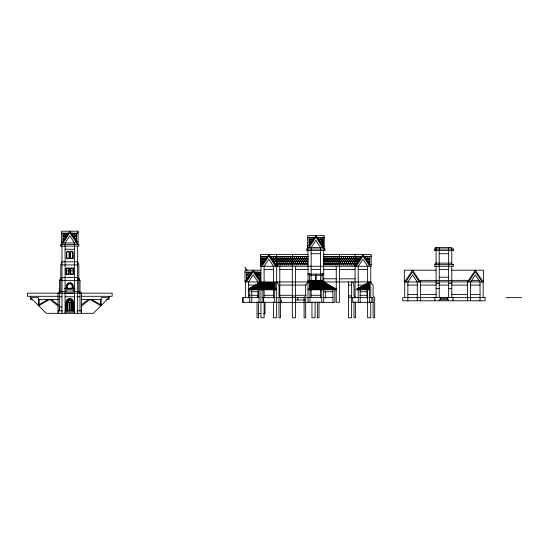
<?xml version="1.0" encoding="UTF-8"?>
<svg xmlns="http://www.w3.org/2000/svg" width="549" height="549" viewBox="0 0 549 549"><rect width="100%" height="100%" fill="white"/><g stroke="black" fill="none" stroke-linecap="round" stroke-linejoin="round"><path stroke-width="0.82" d="M467.501 280.381L467.467 300.777M67.911 310.892L67.987 301.82A1.88 1.88 0 0 1 71.624 301.82L71.706 310.892M59.018 310.892L59.608 306.932L61.962 306.932M59.608 292.02L59.608 280.614L60.781 277.478L60.781 264.934L61.962 261.798L77.649 261.798L78.823 264.934L78.823 277.478L79.996 280.614L79.996 291.416L81.568 293.166L81.568 313.321M59.608 309.307L59.608 293.166L60.781 291.416L60.781 280.614L61.962 277.478L77.649 277.478L78.823 280.614L78.823 292.583M61.57 241.402L63.005 241.402L69.805 231.204L76.599 241.402L78.04 241.402M63.389 241.052L68.495 233.167L61.57 233.167M64.473 239.906L65.201 238.822M63.005 242.974L69.805 232.776L76.599 242.974M244.998 280.381L246.439 280.381L253.233 270.183L260.295 280.381M248.306 277.801L247.578 278.885L246.439 278.885M249.39 276.168L248.67 277.259L246.439 277.259M250.481 274.534L249.754 275.625L246.439 275.625M251.566 272.908L250.845 273.992L246.439 273.992M246.439 281.953L253.233 271.755L260.034 281.953M260.569 264.693L262.003 264.693L268.804 254.503L275.598 264.913L270.108 256.458L308.016 256.458M260.569 256.458L267.5 256.458L262.003 264.913L262.003 256.458M262.003 266.265L268.804 256.067L275.598 266.265M307.625 245.87L309.066 245.87L315.86 235.679L322.661 245.87L324.095 245.87M309.444 245.52L314.556 237.635L307.625 237.635M309.066 247.441L315.86 237.243L322.661 247.441M323.704 256.458L361.613 256.458L356.123 264.913L362.923 254.503L369.717 264.693L371.158 264.693M356.123 266.265L362.923 256.067L369.717 266.265M405.773 281.953L412.567 271.755L419.367 281.953M468.517 281.953L475.31 271.755L482.111 281.953M59.608 280.614L60.548 279.366M260.02 283.209L260.96 281.953M308.016 281.953L305.663 285.089L305.663 295.884L304.098 297.64L304.098 317.796L305.663 317.796L305.663 297.64L308.215 297.64M59.608 291.416L58.036 293.166L58.036 313.321M257.042 297.64L258.606 295.884M81.327 304.915L88.389 299.438M81.403 306.067L89.961 299.438L100.392 305.477L101.174 305.477L101.174 297.64L109.018 297.64L93.33 313.321L46.274 313.321L30.586 297.64L38.43 297.64L38.43 305.477L39.212 305.477L49.65 299.438L58.201 306.067M70.78 233.38L78.04 233.167M246.144 269.01L245.815 269.223L246.549 270.321M275.275 264.913L308.016 264.693M316.842 237.854L324.095 237.635M363.898 256.678L371.158 256.458M39.212 304.571L48.079 299.438M248.361 289.007L260.178 282.378M248.999 289.007L260.178 282.735L275.076 282.735M252.753 287.34L257.948 284.423L257.941 281.953L253.233 274.891L248.525 281.953L248.525 297.64M356.788 289.007L368.605 282.378M357.433 289.007L368.605 282.735L369.388 282.735M361.928 286.928L363.411 286.091M364.893 285.26L368.605 283.174L368.605 281.953M77.649 232.776L78.04 232.776M63.005 233.38L68.495 233.38M71.109 233.167L76.599 233.38M63.005 235.013L67.41 235.013M72.194 235.013L76.599 235.013M63.005 236.646L66.319 236.646M73.285 236.646L76.599 236.646M324.095 237.243L323.704 237.243L323.704 249.013M309.066 237.854L314.556 237.854M317.164 237.635L322.661 237.854M63.005 238.273L65.235 238.273M74.369 238.273L76.599 238.273M309.066 239.481L313.472 239.481M318.255 239.481L322.661 239.481M63.005 239.906L64.144 239.906M75.46 239.906L76.599 239.906M309.066 241.114L312.381 241.114M319.34 241.114L322.661 241.114M309.066 242.747L311.297 242.747M320.431 242.747L322.661 242.747M309.066 244.38L310.206 244.38M321.515 244.38L322.661 244.38M65.098 249.246L74.506 249.246M311.153 253.713L320.568 253.713M439.234 253.713L448.643 253.713M308.016 254.503L260.569 254.503L260.569 266.265L371.158 266.265L371.158 254.503L323.704 254.503M260.569 256.067L260.96 256.067L260.96 317.796L264.096 317.796L264.096 301.833M370.76 256.067L371.158 256.067M262.003 256.678L267.5 256.678M270.108 256.678L308.016 256.678M323.704 256.678L361.613 256.678M364.227 256.458L369.717 256.678M262.003 258.305L266.409 258.305M271.199 258.305L308.016 258.318M323.704 258.318L360.528 258.305M365.311 258.305L369.717 258.305M262.003 259.938L265.325 259.938M272.283 259.938L308.016 259.965M323.704 259.965L359.437 259.938M366.403 259.938L369.717 259.938M262.003 261.571L264.234 261.571M273.375 261.571L308.016 261.612M323.704 261.612L358.353 261.571M367.487 261.571L369.717 261.571M262.003 263.204L263.149 263.204M274.459 263.204L276.648 263.204M355.079 263.204L357.262 263.204M368.578 263.204L369.717 263.204M451.786 263.129L435.316 263.129L435.316 264.693M276.648 263.252L308.016 263.252M323.704 263.252L355.079 263.252M323.704 264.693L356.452 264.913M61.962 264.934L77.649 264.934M264.096 269.401L273.512 269.401M279.784 269.401L292.336 269.401M295.472 269.401L308.016 269.401M311.153 269.401L320.568 269.401M323.704 269.401L336.256 269.401M339.392 269.401L355.079 269.401M358.216 269.401L367.624 269.401M439.234 269.401L448.643 269.401M260.645 270.183L244.998 270.183L244.998 281.953L370.76 281.953L373.114 285.089L373.114 295.884L374.686 297.64L374.686 317.796L373.114 317.796L373.114 297.64L368.866 297.64M436.098 270.183L404.332 270.183L404.332 281.953L483.545 281.953L483.545 270.183L451.786 270.183M66.429 270.815L68.783 270.815M70.746 270.815L73.099 270.815M244.998 272.146L252.259 272.359M246.439 272.359L251.929 272.146M260.034 280.601L260.034 272.146L254.537 272.146L260.034 272.359M308.016 273.718L309.588 273.718L309.588 281.163M323.704 273.718L322.139 273.718L322.139 281.163M260.034 273.992L255.628 273.992L256.356 275.083M309.588 274.109L322.139 274.109M308.016 274.575L308.49 274.575M309.588 275.282L322.139 275.282M260.034 275.625L256.712 275.625L257.44 276.71M260.034 277.259L257.804 277.259L259.65 280.031M439.234 277.245L448.643 277.245M258.888 278.885L260.034 278.885M323.704 278.817L336.256 278.817M339.392 278.817L355.079 278.817M308.016 280.381L323.704 280.381M404.332 280.381L405.773 280.381L412.567 270.183L419.367 280.381L468.517 280.381L475.31 270.183L482.111 280.381L483.545 280.381M471.063 280.381L479.558 280.381M60.781 280.614L78.823 280.614M79.214 280.614L79.996 280.614L78.589 278.734M311.153 280.614L320.568 280.614M308.016 281.163L323.704 281.163M276.648 282.378L275.076 282.378L275.076 289.007M308.016 282.378L309.588 282.378L309.588 289.007M309.588 282.735L324.486 282.735L335.665 289.007M436.098 283.517L439.234 283.517M448.643 283.517L451.786 283.517M258.126 283.888L275.076 283.888M309.588 283.888L326.538 283.888M366.554 283.888L369.388 283.888M256.074 285.041L275.076 285.041M309.588 285.041L328.59 285.041M364.502 285.041L369.388 285.041M248.525 285.089L257.083 285.089M279.784 285.089L306.349 285.089M348.505 285.089L351.641 285.089M358.216 285.089L365.058 285.089M407.859 285.089L417.274 285.089M420.41 285.089L436.098 285.089M439.234 285.089L448.643 285.089M451.786 285.089L467.467 285.089M470.61 285.089L480.018 285.089M254.022 286.194L275.076 286.194M309.588 286.194L330.642 286.194M362.45 286.194L369.388 286.194M251.97 287.34L275.076 287.34M309.588 287.34L332.694 287.34M360.398 287.34L369.388 287.34M65.098 288.225L74.506 288.225M249.919 288.493L275.076 288.493M309.588 288.493L334.746 288.493M358.346 288.493L369.388 288.493M436.098 288.616L439.234 288.616M448.643 288.616L451.786 288.616M276.648 289.007L248.217 289.007L248.217 289.797L276.648 289.797M308.016 289.007L336.448 289.007L336.448 289.797L308.016 289.797M369.388 289.007L356.644 289.007L356.644 289.797L369.388 289.797M59.608 289.996L59.923 292.02M60.781 291.416L65.098 291.416M74.506 291.416L78.823 291.416L79.996 293.166L79.996 310.892M251.744 291.752L258.606 291.752M323.704 291.752L332.92 291.752M360.178 291.752L367.041 291.752M58.764 293.166L27.45 293.166L27.45 296.302L58.661 296.302M59.608 293.166L79.996 293.166M80.847 293.166L112.154 293.166L112.154 296.302L81.355 296.302M65.098 293.557L74.506 293.557M407.859 294.497L417.274 294.497M420.41 294.497L436.098 294.497M451.786 294.497L467.467 294.497M470.61 294.497L480.018 294.497M248.525 295.287L250.241 295.287M251.95 295.287L257.941 295.287M264.096 295.287L273.512 295.287M279.784 295.287L292.336 295.287M295.472 295.287L306.349 295.287M311.153 295.287L320.568 295.287M359.924 295.287L367.624 295.287M292.336 295.884L295.472 295.884M348.505 295.884L351.641 295.884M59.608 296.776L61.962 296.776M65.098 296.776L74.506 296.776M76.86 296.776L79.996 296.776M250.344 297.64L242.802 297.64L242.802 302.341L334.883 302.341L334.883 289.797M251.538 297.64L259.389 297.64M262.532 297.64L275.076 297.64M276.449 297.64L279.002 297.64L279.002 317.796L280.566 317.796L280.566 297.64L279.002 295.884L279.002 285.089L276.648 281.953M304.716 297.64L279.784 297.64L279.784 266.265M309.588 297.64L322.139 297.64M323.512 297.64L333.119 297.64M348.505 297.64L358.38 297.64M359.52 297.64L367.823 297.64M505.862 297.64L521.55 297.64M440.408 298.265L447.469 298.265M32.295 299.438L30.586 299.438L30.586 296.302M38.258 299.438L58.722 299.438M81.739 299.438L101.345 299.438M106.458 299.438L109.018 299.438L109.018 296.302M295.472 299.987L304.819 299.987M67.911 302.074L71.693 302.074M67.911 302.382L71.693 302.382M373.114 302.341L352.726 302.341L352.726 297.64M67.911 310.494L71.706 310.494M58.036 310.892L62.6 310.892M65.098 310.892L74.506 310.892M76.86 310.892L81.177 310.892L81.177 313.321M65.098 312.107L74.506 312.107M257.941 313.623L261.077 313.623M263.431 313.774L265.002 313.774L265.002 302.176M324.486 282.378L336.304 289.007M326.717 284.423L328.199 285.26M329.688 286.091L331.912 287.34M91.525 299.438L100.392 304.571M51.215 299.438L58.276 304.915M355.56 297.64L353.995 295.884L353.995 285.089L352.815 281.953M364.227 256.678L369.34 264.344M317.164 237.854L322.661 246.089L322.661 237.635M254.537 272.359L255.264 273.45M244.84 267.047L247.057 270.382M71.109 233.38L76.599 241.622L76.599 233.167M323.704 247.441L324.486 249.013L324.486 250.577M78.432 244.538L77.649 242.974L77.649 244.538M72.118 310.892L72.015 301.717A2.285 2.285 0 0 0 67.596 301.717L67.506 310.892M483.154 281.953L483.154 297.64M480.018 300.777L480.018 281.953L475.31 274.891L470.61 281.953L470.61 300.777M452.959 297.64L452.959 300.777M451.786 264.693L451.786 247.441L435.316 247.441L435.316 250.577M451.786 266.265L451.786 297.64M448.643 247.441L448.643 262.916M448.643 263.129L448.643 280.381M448.643 281.953L448.643 297.64M448.643 300.777L448.643 299.679L439.234 299.679L439.234 300.777M447.469 297.64L447.469 299.679M440.408 297.64L440.408 299.679M439.234 247.441L439.234 262.916M439.234 263.129L439.234 280.381M439.234 281.953L439.234 297.64M436.098 247.441L436.098 262.964M436.098 263.129L436.098 264.693M436.098 266.265L436.098 297.64M434.918 297.64L434.918 300.777M420.41 280.381L420.41 300.777M417.274 300.777L417.274 281.953L412.567 274.891L407.859 281.953L407.859 300.777M404.723 281.953L404.723 297.64M371.858 297.64L371.858 302.341M370.76 266.265L370.76 297.64M370.76 301.833L370.76 317.796L367.624 317.796L367.624 301.833M369.717 256.458L369.717 264.913M369.388 281.953L369.388 302.341M368.736 258.305L368.736 259.938M368.736 261.571L368.736 263.204M368.214 283.888L368.214 285.041M368.214 286.194L368.214 287.34M368.214 288.493L368.214 289.007M367.755 256.678L367.755 258.305M367.755 259.938L367.755 261.571M367.624 281.953L367.624 266.265L362.923 259.203L358.216 266.265L358.216 302.341M367.384 283.421L367.384 283.888M367.432 289.508L367.432 302.341M367.041 285.041L367.041 286.194M367.041 287.34L367.041 288.493M367.041 289.797L367.041 298.162M366.773 258.305L366.773 259.938M365.86 284.279L365.86 285.041M365.86 286.194L365.86 287.34M365.86 288.493L365.86 289.007M365.799 256.678L365.799 258.305M364.687 285.041L364.687 286.194M364.687 287.34L364.687 288.493M363.507 286.194L363.507 287.34M363.507 288.493L363.507 289.007M362.333 287.34L362.333 288.493M361.366 286.798L361.366 287.34M361.153 288.493L361.153 289.007M360.178 289.508L360.178 302.341M360.048 256.678L360.048 258.305M359.979 287.58L359.979 288.493M359.163 288.493L359.163 289.007M359.067 258.305L359.067 259.938M358.085 256.678L358.085 258.305M358.085 259.938L358.085 261.571M357.104 258.305L357.104 259.938M357.104 261.571L357.104 263.204M356.123 256.458L356.123 258.305M356.123 259.938L356.123 261.571M355.56 301.833L355.56 317.796L353.995 317.796L353.995 301.833M355.079 254.503L355.079 297.64M354.688 264.693L354.688 266.265M354.469 258.318L354.469 259.965M354.469 261.612L354.469 263.252M353.481 256.678L353.481 258.318M353.481 259.965L353.481 261.612M353.481 263.252L353.481 264.913M352.492 258.318L352.492 259.965M352.492 261.612L352.492 263.252M351.641 281.953L351.641 317.796L348.505 317.796L348.505 281.953M351.504 256.678L351.504 258.318M351.504 259.965L351.504 261.612M351.504 263.252L351.504 264.913M350.516 258.318L350.516 259.965M350.516 261.612L350.516 263.252M349.528 256.678L349.528 258.318M349.528 259.965L349.528 261.612M349.528 263.252L349.528 264.913M348.54 258.318L348.54 259.965M348.54 261.612L348.54 263.252M347.544 256.678L347.544 258.318M347.544 259.965L347.544 261.612M347.544 263.252L347.544 264.913M346.556 258.318L346.556 259.965M346.556 261.612L346.556 263.252M345.568 256.678L345.568 258.318M345.568 259.965L345.568 261.612M345.568 263.252L345.568 264.913M344.58 258.318L344.58 259.965M344.58 261.612L344.58 263.252M343.592 256.678L343.592 258.318M343.592 259.965L343.592 261.612M343.592 263.252L343.592 264.913M342.603 258.318L342.603 259.965M342.603 261.612L342.603 263.252M341.615 256.678L341.615 258.318M341.615 259.965L341.615 261.612M341.615 263.252L341.615 264.899M340.627 258.318L340.627 259.965M340.627 261.612L340.627 263.252M339.639 256.678L339.639 258.318M339.639 259.965L339.639 261.612M339.639 263.252L339.639 264.899M339.392 254.503L339.392 302.341L336.256 302.341L336.256 266.265M338.781 258.318L338.781 259.965M338.781 261.612L338.781 263.252M337.793 256.678L337.793 258.318M337.793 259.965L337.793 261.612M337.793 263.252L337.793 264.913M336.805 258.318L336.805 259.965M336.805 261.612L336.805 263.252M335.816 256.678L335.816 258.318M335.816 259.965L335.816 261.612M335.816 263.252L335.816 264.913M334.828 258.318L334.828 259.965M334.828 261.612L334.828 263.252M333.84 256.678L333.84 258.318M333.84 259.965L333.84 261.612M333.84 263.252L333.84 264.913M333.929 288.493L333.929 289.007M333.119 287.58L333.119 288.493M332.92 289.508L332.92 302.341M332.852 258.318L332.852 259.965M332.852 261.612L332.852 263.252M331.939 288.493L331.939 289.007M331.864 256.678L331.864 258.318M331.864 259.965L331.864 261.612M331.864 263.252L331.864 264.913M331.733 286.798L331.733 287.34M330.875 258.318L330.875 259.965M330.875 261.612L330.875 263.252M330.766 287.34L330.766 288.493M329.887 256.678L329.887 258.318M329.887 259.965L329.887 261.612M329.887 263.252L329.887 264.913M329.585 286.194L329.585 287.34M329.585 288.493L329.585 289.007M328.899 258.318L328.899 259.965M328.899 261.612L328.899 263.252M328.412 285.041L328.412 286.194M328.412 287.34L328.412 288.493M327.911 256.678L327.911 258.318M327.911 259.965L327.911 261.612M327.911 263.252L327.911 264.913M327.231 284.279L327.231 285.041M327.231 286.194L327.231 287.34M327.231 288.493L327.231 289.007M326.923 258.318L326.923 259.965M326.923 261.612L326.923 263.252M326.058 285.041L326.058 286.194M326.058 287.34L326.058 288.493M325.934 256.678L325.934 258.318M325.934 259.965L325.934 261.612M325.934 263.252L325.934 264.899M325.708 283.421L325.708 283.888M325.667 291.135L325.667 298.162M324.946 258.318L324.946 259.965M324.946 261.612L324.946 263.252M324.884 283.888L324.884 285.041M324.884 286.194L324.884 287.34M324.884 288.493L324.884 289.007M324.486 281.953L324.486 283.174M323.958 256.678L323.958 258.318M323.958 259.965L323.958 261.612M323.958 263.252L323.958 264.899M323.704 250.577L323.704 302.341M323.237 273.718L323.237 274.109L322.606 273.718M322.531 283.888L322.531 285.041M322.531 286.194L322.531 287.34M322.531 288.493L322.531 289.007M321.741 289.797L321.741 302.341M321.68 239.481L321.68 241.114M321.68 242.747L321.68 244.38M321.35 282.735L321.35 283.888M321.35 285.041L321.35 286.194M321.35 287.34L321.35 288.493M320.698 237.854L320.698 239.481M320.698 241.114L320.698 242.747M320.568 281.122L320.568 247.441L315.86 240.38L311.153 247.441L311.153 281.122M320.568 289.337L320.568 297.64M320.177 283.888L320.177 285.041M320.177 286.194L320.177 287.34M320.177 288.493L320.177 289.007M319.717 239.481L319.717 241.114M318.996 282.735L318.996 283.888M318.996 285.041L318.996 286.194M318.996 287.34L318.996 288.493M319.01 301.833L319.01 317.796L317.446 317.796L317.446 301.833M318.736 237.854L318.736 239.481M317.823 283.888L317.823 285.041M317.823 286.194L317.823 287.34M317.823 288.493L317.823 289.007M316.649 282.735L316.649 283.888M316.649 285.041L316.649 286.194M316.649 287.34L316.649 288.493M316.251 280.381L316.251 274.575L315.469 274.575L315.469 280.381M315.469 283.888L315.469 285.041M315.469 286.194L315.469 287.34M315.469 288.493L315.469 289.007M315.092 301.833L315.092 317.796L311.956 317.796L311.956 301.833M314.296 282.735L314.296 283.888M314.296 285.041L314.296 286.194M314.296 287.34L314.296 288.493M313.115 283.888L313.115 285.041M313.115 286.194L313.115 287.34M313.115 288.493L313.115 289.007M312.985 237.854L312.985 239.481M312.004 239.481L312.004 241.114M311.942 282.735L311.942 283.888M311.942 285.041L311.942 286.194M311.942 287.34L311.942 288.493M311.153 289.337L311.153 297.64M311.022 237.854L311.022 239.481M311.022 241.114L311.022 242.747M310.761 283.888L310.761 285.041M310.761 286.194L310.761 287.34M310.761 288.493L310.761 289.007M310.048 239.481L310.048 241.114M310.048 242.747L310.048 244.38M309.979 289.797L309.979 302.341M309.114 273.718L309.114 274.109L308.49 273.718M309.066 237.635L309.066 246.089M308.016 249.013L308.016 247.441L307.234 249.013L307.234 250.577M308.016 250.577L308.016 302.341M307.406 258.318L307.406 259.965M307.406 261.612L307.406 263.252M306.417 256.678L306.417 258.318M306.417 259.965L306.417 261.612M306.417 263.252L306.417 264.913M305.429 258.318L305.429 259.965M305.429 261.612L305.429 263.252M304.441 256.678L304.441 258.318M304.441 259.965L304.441 261.612M304.441 263.252L304.441 264.913M303.453 258.318L303.453 259.965M303.453 261.612L303.453 263.252M302.465 256.678L302.465 258.318M302.465 259.965L302.465 261.612M302.465 263.252L302.465 264.913M301.476 258.318L301.476 259.965M301.476 261.612L301.476 263.252M300.488 256.678L300.488 258.318M300.488 259.965L300.488 261.612M300.488 263.252L300.488 264.913M299.5 258.318L299.5 259.965M299.5 261.612L299.5 263.252M298.512 256.678L298.512 258.318M298.512 259.965L298.512 261.612M298.512 263.252L298.512 264.913M297.826 297.64L297.826 299.987M297.524 258.318L297.524 259.965M297.524 261.612L297.524 263.252M296.535 256.678L296.535 258.318M296.535 259.965L296.535 261.612M296.535 263.252L296.535 264.913M295.547 258.318L295.547 259.965M295.547 261.612L295.547 263.252M295.472 266.265L295.472 317.796L292.336 317.796L292.336 254.503M294.559 256.678L294.559 258.318M294.559 259.965L294.559 261.612M294.559 263.252L294.559 264.899M293.571 258.318L293.571 259.965M293.571 261.612L293.571 263.252M292.583 256.678L292.583 258.318M292.583 259.965L292.583 261.612M292.583 263.252L292.583 264.899M291.718 258.318L291.718 259.965M291.718 261.612L291.718 263.252M290.73 256.678L290.73 258.318M290.73 259.965L290.73 261.612M290.73 263.252L290.73 264.913M289.742 258.318L289.742 259.965M289.742 261.612L289.742 263.252M288.753 256.678L288.753 258.318M288.753 259.965L288.753 261.612M288.753 263.252L288.753 264.913M287.765 258.318L287.765 259.965M287.765 261.612L287.765 263.252M286.777 256.678L286.777 258.318M286.777 259.965L286.777 261.612M286.777 263.252L286.777 264.913M285.789 258.318L285.789 259.965M285.789 261.612L285.789 263.252M284.801 256.678L284.801 258.318M284.801 259.965L284.801 261.612M284.801 263.252L284.801 264.913M283.812 258.318L283.812 259.965M283.812 261.612L283.812 263.252M282.824 256.678L282.824 258.318M282.824 259.965L282.824 261.612M282.824 263.252L282.824 264.913M281.836 258.318L281.836 259.965M281.836 261.612L281.836 263.252M281.431 299.987L281.431 302.341M280.848 256.678L280.848 258.318M280.848 259.965L280.848 261.612M280.848 263.252L280.848 264.913M279.86 258.318L279.86 259.965M279.86 261.612L279.86 263.252M278.871 256.678L278.871 258.318M278.871 259.965L278.871 261.612M278.871 263.252L278.871 264.899M277.883 258.318L277.883 259.965M277.883 261.612L277.883 263.252M277.039 264.693L277.039 266.265M276.895 256.678L276.895 258.318M276.895 259.965L276.895 261.612M276.895 263.252L276.895 264.899M276.648 254.503L276.648 264.913M276.648 266.265L276.648 317.796L273.512 317.796L273.512 301.833M275.598 256.458L275.598 258.305M275.598 259.938L275.598 261.571M274.624 258.305L274.624 259.938M274.624 261.571L274.624 263.204M274.685 289.797L274.685 302.341M273.903 283.888L273.903 285.041M273.903 286.194L273.903 287.34M273.903 288.493L273.903 289.007M273.642 256.678L273.642 258.305M273.642 259.938L273.642 261.571M273.512 281.953L273.512 266.265L268.804 259.203L264.096 266.265L264.096 281.953M273.512 289.337L273.512 297.64M272.661 258.305L272.661 259.938M272.723 282.735L272.723 283.888M272.723 285.041L272.723 286.194M272.723 287.34L272.723 288.493M271.68 256.678L271.68 258.305M271.549 283.888L271.549 285.041M271.549 286.194L271.549 287.34M271.549 288.493L271.549 289.007M270.369 282.735L270.369 283.888M270.369 285.041L270.369 286.194M270.369 287.34L270.369 288.493M269.195 283.888L269.195 285.041M269.195 286.194L269.195 287.34M269.195 288.493L269.195 289.007M268.022 282.735L268.022 283.888M268.022 285.041L268.022 286.194M268.022 287.34L268.022 288.493M266.841 283.888L266.841 285.041M266.841 286.194L266.841 287.34M266.841 288.493L266.841 289.007M265.929 256.678L265.929 258.305M265.668 282.735L265.668 283.888M265.668 285.041L265.668 286.194M265.668 287.34L265.668 288.493M264.947 258.305L264.947 259.938M264.488 283.888L264.488 285.041M264.488 286.194L264.488 287.34M264.488 288.493L264.488 289.007M264.096 289.337L264.096 297.64M263.966 256.678L263.966 258.305M263.966 259.938L263.966 261.571M263.431 297.64L263.431 302.341M263.314 282.735L263.314 283.888M263.314 285.041L263.314 286.194M263.314 287.34L263.314 288.493M262.985 258.305L262.985 259.938M262.985 261.571L262.985 263.204M262.923 289.797L262.923 302.341M262.134 283.888L262.134 285.041M262.134 286.194L262.134 287.34M262.134 288.493L262.134 289.007M260.178 281.953L260.178 283.174M259.787 283.888L259.787 285.041M259.787 286.194L259.787 287.34M259.787 288.493L259.787 289.007M259.053 273.992L259.053 275.625M259.053 277.259L259.053 278.885M258.956 283.421L258.956 283.888M258.998 289.508L258.998 302.341M258.606 285.041L258.606 286.194M258.606 287.34L258.606 288.493M258.606 289.241L258.606 296.487M258.606 301.833L258.606 317.796L257.042 317.796L257.042 301.833M258.071 272.359L258.071 273.992M258.071 275.625L258.071 277.259M257.941 291.032L257.941 297.64M257.433 284.279L257.433 285.041M257.433 286.194L257.433 287.34M257.433 288.493L257.433 289.007M257.09 273.992L257.09 275.625M256.253 285.041L256.253 286.194M256.253 287.34L256.253 288.493M256.108 272.359L256.108 273.992M255.079 286.194L255.079 287.34M255.079 288.493L255.079 289.007M253.899 287.34L253.899 288.493M252.938 286.798L252.938 287.34M252.725 288.493L252.725 289.007M251.744 289.508L251.744 302.341M251.552 287.58L251.552 288.493M250.735 288.493L250.735 289.007M250.358 272.359L250.358 273.992M249.781 289.797L249.781 302.341M249.376 273.992L249.376 275.625M248.395 272.359L248.395 273.992M248.395 275.625L248.395 277.259M247.421 273.992L247.421 275.625M247.421 277.259L247.421 278.885M246.439 272.146L246.439 280.601M245.389 281.953L245.389 297.64M243.035 297.64L243.035 302.341M100.392 299.438L100.392 305.477M77.649 246.11L77.649 313.321M75.618 235.013L75.618 236.646M75.618 238.273L75.618 239.906M74.637 233.38L74.637 235.013M74.637 236.646L74.637 238.273M74.506 313.321L74.506 242.974L69.805 235.912L65.098 242.974L65.098 313.321M73.738 310.892L73.614 301.291A3.946 3.946 0 0 0 65.997 301.291L65.866 310.892M73.662 235.013L73.662 236.646M73.333 288.589L73.223 285.199A3.541 3.541 0 0 0 66.381 285.199L66.271 288.589M72.818 310.892L72.818 302.314A3.013 3.013 0 0 0 69.805 299.294A3.013 3.013 0 0 0 66.786 302.314L66.786 310.892M72.681 233.38L72.681 235.013M72.55 288.644L72.454 285.398A2.752 2.752 0 0 0 67.15 285.398L67.06 288.644M72.152 288.657L72.152 286.111A2.354 2.354 0 0 0 69.805 283.758A2.354 2.354 0 0 0 67.452 286.111L67.452 288.657M70.039 302.382L70.039 310.494M69.805 302.382L69.805 310.494M69.572 302.382L69.572 310.494M66.93 233.38L66.93 235.013M65.949 235.013L65.949 236.646M64.967 233.38L64.967 235.013M64.967 236.646L64.967 238.273M63.986 235.013L63.986 236.646M63.986 238.273L63.986 239.906M63.005 233.167L63.005 241.622M61.962 244.538L61.962 242.974L61.172 244.538L61.172 246.11M61.962 246.11L61.962 313.321M59.217 288.458L59.217 288.849M58.427 293.166L58.427 293.557M58.427 310.892L58.427 313.321M39.212 299.438L39.212 305.477M66.422 252.396L66.374 258.634L69.469 258.634L69.421 252.396A1.551 1.551 0 0 0 66.422 252.396M70.107 252.396L70.059 258.634L73.154 258.634L73.106 252.396A1.551 1.551 0 0 0 70.107 252.396M78.04 231.204L61.57 231.204L61.57 242.974L78.04 242.974L78.04 231.204M324.095 235.679L307.625 235.679L307.625 247.441L324.095 247.441L324.095 235.679M78.823 244.538L60.781 244.538L60.781 246.11L78.823 246.11L78.823 244.538M324.884 249.013L306.843 249.013L306.843 250.577L324.884 250.577L324.884 249.013M453.35 249.013L434.527 249.013L434.527 250.577L453.35 250.577L453.35 249.013M69.078 258.243L66.765 258.243L66.765 252.794A1.153 1.153 0 0 1 67.918 251.641A1.153 1.153 0 0 1 69.078 252.794L69.078 258.243M72.763 258.243L70.45 258.243L70.45 252.794A1.153 1.153 0 0 1 71.603 251.641A1.153 1.153 0 0 1 72.763 252.794L72.763 258.243M453.35 264.693L434.527 264.693L434.527 266.265L453.35 266.265L453.35 264.693M69.174 268.07L66.038 268.07L66.038 274.342L69.174 274.342L69.174 268.07M73.491 268.07L70.354 268.07L70.354 274.342L73.491 274.342L73.491 268.07M68.783 268.461L66.429 268.461L66.429 273.951L68.783 273.951L68.783 268.461M73.099 268.461L70.746 268.461L70.746 273.951L73.099 273.951L73.099 268.461M74.897 288.458L64.707 288.458L64.707 288.849L74.897 288.849L74.897 288.458M73.36 289.996L66.244 289.996L66.244 292.02L73.36 292.02L73.36 289.996M485.117 297.64L402.767 297.64L402.767 300.777L485.117 300.777L485.117 297.64"/></g></svg>
